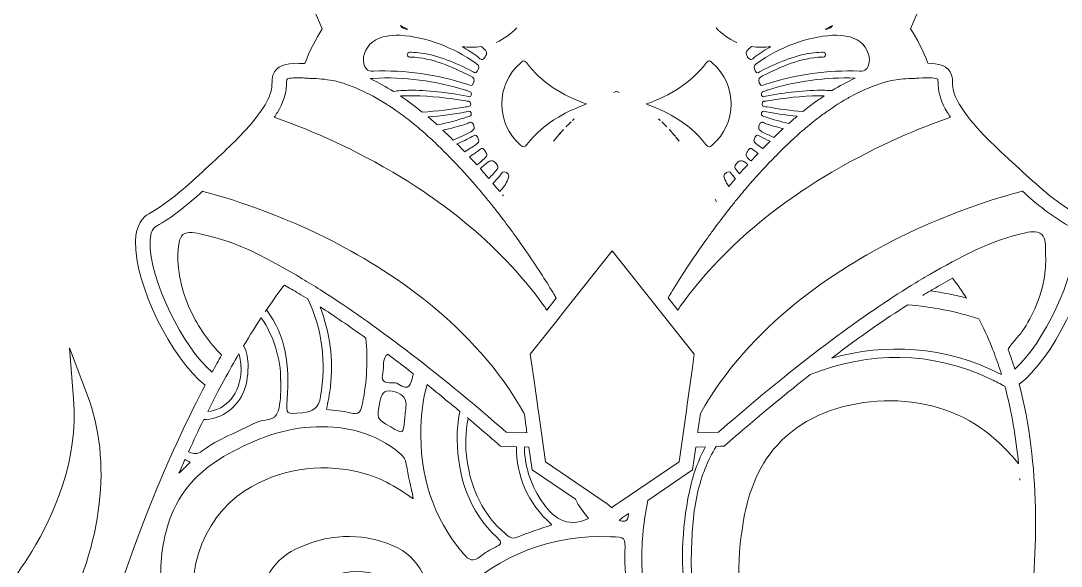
# Model space of a CAD drawing. Extents: x 705 to 8445, y -5934 to -84.
# Drawn here: x 1153 to 1759, y -4876 to -4558 of the extents above; entities that cross this region are included whole.
import ezdxf

# ---------------------------------------------------------------- set-up
doc = ezdxf.new("R2010")
doc.units = 0
doc.header["$MEASUREMENT"] = 0
doc.layers.add('Layer 1', color=7, linetype='Continuous')

# ---------------------------------------------------------------- blocks, each defined once
blk = doc.blocks.new('block 31')
at = {"layer": 'Layer 1', "lineweight": 0}
blk.add_lwpolyline([(1500, -4599.01), (1501.57, -4599.79), (1500, -4599.02), (1498.43, -4599.79), (1500, -4599.01)], dxfattribs=at)
for points, knots in [([(2257.28, -3659.1), (2234.48, -3617.14), (2200.79, -3577.08), (2159.87, -3543.26), (2075.1, -3473.22), (1964.49, -3413.43), (1839.88, -3370.27), (1839.88, -3370.27), (1839.88, -3370.25), (1839.88, -3370.25), (1839.42, -3368.29), (1838.85, -3366.27), (1838.16, -3364.21), (1836.62, -3359.66), (1833.95, -3353.09), (1828.51, -3348.58), (1827.81, -3348), (1827.1, -3347.47), (1826.36, -3347), (1826.36, -3347), (1826.36, -3347), (1826.35, -3347), (1827.88, -3328.1), (1824.28, -3308.74), (1815.57, -3289.33), (1811.12, -3279.39), (1803.75, -3272.44), (1796.61, -3265.72), (1790.88, -3260.31), (1785.45, -3255.19), (1781.81, -3248.82), (1780.72, -3246.92), (1779.8, -3244.87), (1778.82, -3242.69), (1777.56, -3239.87), (1776.25, -3236.96), (1774.48, -3234.13), (1767.43, -3222.87), (1755.91, -3216.8), (1744.63, -3213.55), (1744.63, -3213.55), (1743.26, -3211.5), (1743.26, -3211.5), (1700.83, -3146.97), (1636.69, -3122.16), (1590.35, -3112.73), (1549.47, -3104.39), (1515.61, -3106.15), (1503.73, -3107.19), (1503.69, -3107.13), (1503.65, -3107.09), (1503.63, -3107.06), (1503.63, -3107.06), (1503.45, -3107.21), (1503.45, -3107.21), (1501.87, -3107.36), (1500.7, -3107.48), (1500, -3107.56), (1499.3, -3107.48), (1498.13, -3107.36), (1496.56, -3107.21), (1496.56, -3107.21), (1496.37, -3107.06), (1496.37, -3107.06), (1496.35, -3107.09), (1496.31, -3107.13), (1496.27, -3107.19), (1484.39, -3106.15), (1450.53, -3104.39), (1409.65, -3112.73), (1363.31, -3122.16), (1299.17, -3146.97), (1256.76, -3211.48), (1256.76, -3211.48), (1255.38, -3213.55), (1255.38, -3213.55), (1244.09, -3216.8), (1232.57, -3222.87), (1225.52, -3234.13), (1223.75, -3236.96), (1222.44, -3239.87), (1221.18, -3242.69), (1220.2, -3244.87), (1219.28, -3246.92), (1218.19, -3248.82), (1214.55, -3255.19), (1209.12, -3260.31), (1203.39, -3265.72), (1196.25, -3272.44), (1188.88, -3279.39), (1184.43, -3289.33), (1175.72, -3308.74), (1172.12, -3328.1), (1173.65, -3347), (1173.64, -3347), (1173.64, -3347), (1173.64, -3347), (1172.91, -3347.47), (1172.19, -3347.99), (1171.49, -3348.58), (1166.05, -3353.09), (1163.38, -3359.65), (1161.84, -3364.21), (1161.15, -3366.27), (1160.58, -3368.29), (1160.12, -3370.25), (1160.12, -3370.25), (1160.12, -3370.27), (1160.12, -3370.27), (1035.51, -3413.43), (924.9, -3473.22), (840.13, -3543.26), (799.22, -3577.08), (765.52, -3617.14), (742.72, -3659.1), (716.93, -3706.53), (704.78, -3755.81), (706.61, -3805.55), (708.34, -3852.44), (720.97, -3901.24), (744.18, -3950.56), (776.16, -4018.52), (826.78, -4084.15), (894.59, -4145.62), (939.27, -4186.12), (988.74, -4221.57), (1036.58, -4255.86), (1081.92, -4288.36), (1128.81, -4321.97), (1171.35, -4359.71), (1248.94, -4428.49), (1300.36, -4494.94), (1328.51, -4562.74), (1324.68, -4568.78), (1321.1, -4575.62), (1318.44, -4583.02), (1317.03, -4582.92), (1315.46, -4582.85), (1313.87, -4582.85), (1308, -4582.85), (1301.57, -4583.94), (1299.84, -4589.72), (1299.35, -4591.39), (1299.31, -4592.94), (1299.27, -4594.32), (1299.27, -4594.65), (1299.26, -4594.97), (1299.25, -4595.28), (1299.07, -4598.99), (1297.7, -4602.95), (1295.19, -4607.05), (1294.24, -4608.6), (1293.21, -4610.14), (1292.14, -4611.64), (1291.46, -4612.59), (1290.76, -4613.54), (1290.03, -4614.48), (1282.79, -4623.87), (1273.55, -4632.4), (1264.57, -4640.7), (1264.57, -4640.7), (1260.48, -4644.5), (1260.48, -4644.5), (1250.16, -4654.07), (1239.49, -4663.97), (1227.49, -4670.59), (1224.1, -4672.48), (1219.99, -4676.81), (1219.7, -4686.79), (1218.97, -4711.36), (1240.81, -4755.67), (1260.37, -4770.55), (1241.52, -4806.38), (1219.02, -4857.42), (1199.77, -4924.23), (1174.99, -5010.3), (1160.3, -5105.45), (1156.13, -5207.05), (1152.63, -5292.07), (1156.53, -5381.81), (1167.74, -5475.11), (1163.2, -5478.43), (1158.2, -5481.58), (1152.48, -5484.72), (1126.07, -5499.19), (1097.44, -5504.35), (1071.86, -5499.25), (1037.65, -5492.45), (1010.5, -5472.75), (991.16, -5440.72), (954.52, -5380.07), (953.85, -5285.76), (972.12, -5223.95), (991.72, -5157.67), (1030.95, -5091.38), (1095.59, -5015.32), (1100.04, -5010.08), (1104.54, -5004.87), (1109.05, -4999.66), (1133.44, -4971.39), (1158.65, -4942.17), (1176.47, -4908.58), (1200.61, -4863.05), (1206.18, -4814.98), (1191.73, -4776.7), (1191.73, -4776.7), (1181.23, -4748.9), (1181.23, -4748.9), (1181.23, -4748.9), (1183.66, -4778.52), (1183.66, -4778.52), (1186.59, -4814.26), (1171.98, -4846.76), (1159.22, -4867.74), (1139.1, -4900.81), (1110.97, -4928.95), (1083.75, -4956.17), (1072.54, -4967.4), (1060.93, -4979.02), (1050.06, -4990.8), (985.75, -5060.52), (939.06, -5124.07), (907.3, -5185.11), (864.56, -5267.19), (849.07, -5345.56), (861.27, -5418), (881.01, -5535.4), (980.35, -5627.87), (1070.03, -5667.42), (1102.26, -5681.63), (1132.31, -5688.81), (1157.87, -5688.81), (1176.42, -5688.81), (1192.6, -5685.03), (1205.52, -5677.4), (1205.52, -5677.42), (1205.52, -5677.42), (1205.52, -5677.42), (1212.39, -5699.36), (1220.21, -5719.79), (1228.89, -5738.56), (1249.15, -5782.32), (1274.96, -5818.69), (1305.6, -5846.65), (1339.33, -5877.45), (1383.39, -5900.64), (1436.58, -5915.59), (1478.92, -5927.49), (1526.09, -5933.71), (1573.63, -5933.71), (1577.09, -5933.71), (1580.56, -5933.68), (1584.02, -5933.61), (1715.27, -5931.1), (1847.15, -5876.35), (1945.85, -5783.41), (1983.5, -5747.95), (2012.68, -5707.49), (2030.23, -5666.4), (2050.52, -5618.94), (2055.69, -5571.02), (2045.64, -5523.97), (2025.77, -5431.09), (1963.25, -5354), (1869.6, -5306.89), (1787.63, -5265.67), (1689.88, -5251.14), (1599.49, -5266.42), (1605.66, -5255.1), (1611.89, -5243.86), (1618.09, -5232.7), (1636.91, -5198.83), (1656.35, -5163.79), (1673.14, -5127.91), (1710.23, -5048.64), (1732.26, -4977.48), (1740.49, -4910.34), (1745.6, -4868.73), (1747.15, -4816.91), (1734.72, -4770.08), (1753.98, -4755.61), (1775.54, -4712.46), (1775.54, -4687.69), (1775.54, -4687.28), (1775.54, -4686.88), (1775.53, -4686.48), (1775.23, -4676.52), (1771.13, -4672.21), (1767.74, -4670.33), (1755.74, -4663.73), (1745.07, -4653.85), (1734.75, -4644.31), (1734.75, -4644.31), (1730.65, -4640.52), (1730.65, -4640.52), (1719.35, -4630.12), (1707.67, -4619.36), (1700.02, -4606.97), (1697.52, -4602.89), (1696.16, -4598.95), (1695.98, -4595.25), (1695.96, -4594.94), (1695.95, -4594.61), (1695.95, -4594.29), (1695.92, -4592.92), (1695.87, -4591.37), (1695.38, -4589.7), (1693.66, -4583.98), (1687.32, -4582.87), (1681.49, -4582.85), (1678.84, -4575.53), (1675.29, -4568.75), (1671.49, -4562.74), (1699.63, -4494.94), (1751.06, -4428.49), (1828.65, -4359.71), (1871.19, -4321.97), (1918.08, -4288.36), (1963.42, -4255.86), (2011.26, -4221.57), (2060.73, -4186.12), (2105.41, -4145.62), (2173.22, -4084.15), (2223.84, -4018.52), (2255.82, -3950.56), (2279.03, -3901.24), (2291.66, -3852.45), (2293.39, -3805.55), (2295.22, -3755.81), (2283.07, -3706.53), (2257.28, -3659.1)], [0, 0, 0, 0, 1, 1, 1, 2, 2, 2, 3, 3, 3, 4, 4, 4, 5, 5, 5, 6, 6, 6, 7, 7, 7, 8, 8, 8, 9, 9, 9, 10, 10, 10, 11, 11, 11, 12, 12, 12, 13, 13, 13, 14, 14, 14, 15, 15, 15, 16, 16, 16, 17, 17, 17, 18, 18, 18, 19, 19, 19, 20, 20, 20, 21, 21, 21, 22, 22, 22, 23, 23, 23, 24, 24, 24, 25, 25, 25, 26, 26, 26, 27, 27, 27, 28, 28, 28, 29, 29, 29, 30, 30, 30, 31, 31, 31, 32, 32, 32, 33, 33, 33, 34, 34, 34, 35, 35, 35, 36, 36, 36, 37, 37, 37, 38, 38, 38, 39, 39, 39, 40, 40, 40, 41, 41, 41, 42, 42, 42, 43, 43, 43, 44, 44, 44, 45, 45, 45, 46, 46, 46, 47, 47, 47, 48, 48, 48, 49, 49, 49, 50, 50, 50, 51, 51, 51, 52, 52, 52, 53, 53, 53, 54, 54, 54, 55, 55, 55, 56, 56, 56, 57, 57, 57, 58, 58, 58, 59, 59, 59, 60, 60, 60, 61, 61, 61, 62, 62, 62, 63, 63, 63, 64, 64, 64, 65, 65, 65, 66, 66, 66, 67, 67, 67, 68, 68, 68, 69, 69, 69, 70, 70, 70, 71, 71, 71, 72, 72, 72, 73, 73, 73, 74, 74, 74, 75, 75, 75, 76, 76, 76, 77, 77, 77, 78, 78, 78, 79, 79, 79, 80, 80, 80, 81, 81, 81, 82, 82, 82, 83, 83, 83, 84, 84, 84, 85, 85, 85, 86, 86, 86, 87, 87, 87, 88, 88, 88, 89, 89, 89, 90, 90, 90, 91, 91, 91, 92, 92, 92, 93, 93, 93, 94, 94, 94, 95, 95, 95, 96, 96, 96, 97, 97, 97, 98, 98, 98, 99, 99, 99, 100, 100, 100, 101, 101, 101, 102, 102, 102, 103, 103, 103, 104, 104, 104, 105, 105, 105, 106, 106, 106, 107, 107, 107, 108, 108, 108, 109, 109, 109, 110, 110, 110, 110]), ([(1378.39, -4562.95), (1378.07, -4562.9), (1377.73, -4562.87), (1377.4, -4562.83), (1375.55, -4562.64), (1374.58, -4561.98), (1374.14, -4560.86), (1374.14, -4560.86), (1374.14, -4560.86), (1374.14, -4560.85), (1375.58, -4561.58), (1377, -4562.28), (1378.39, -4562.95)], [0, 0, 0, 0, 1, 1, 1, 2, 2, 2, 3, 3, 3, 4, 4, 4, 4]), ([(1441.94, -4562.2), (1438.48, -4565.77), (1434.57, -4568.69), (1429.93, -4570.67), (1429.92, -4570.67), (1429.89, -4570.66), (1429.88, -4570.66), (1434.54, -4568.68), (1438.46, -4565.75), (1441.94, -4562.2)], [0, 0, 0, 0, 1, 1, 1, 2, 2, 2, 3, 3, 3, 3]), ([(1570.12, -4570.66), (1570.11, -4570.66), (1570.08, -4570.67), (1570.07, -4570.67), (1565.43, -4568.69), (1561.52, -4565.77), (1558.06, -4562.2), (1561.54, -4565.75), (1565.46, -4568.68), (1570.12, -4570.66)], [0, 0, 0, 0, 1, 1, 1, 2, 2, 2, 3, 3, 3, 3]), ([(1625.86, -4560.85), (1625.86, -4560.85), (1625.86, -4560.86), (1625.86, -4560.86), (1625.42, -4561.98), (1624.45, -4562.64), (1622.6, -4562.83), (1622.27, -4562.87), (1621.93, -4562.9), (1621.61, -4562.95), (1623, -4562.28), (1624.42, -4561.58), (1625.86, -4560.85)], [0, 0, 0, 0, 1, 1, 1, 2, 2, 2, 3, 3, 3, 4, 4, 4, 4]), ([(1359.72, -4569.12), (1362.89, -4567.34), (1367.24, -4566.42), (1374.01, -4566.47), (1389.2, -4567.58), (1404.49, -4573.15), (1418.31, -4582.95), (1420.27, -4584.33), (1419.91, -4585.61), (1419.1, -4587.27), (1418.02, -4589.46), (1416.78, -4587.87), (1415.77, -4587.36), (1406.35, -4582.68), (1396.81, -4578.36), (1386.27, -4576.85), (1384.37, -4576.56), (1382.42, -4576.49), (1380.49, -4576.38), (1379.45, -4576.32), (1378.25, -4576.31), (1378.11, -4577.68), (1377.96, -4579.19), (1379.22, -4579.18), (1380.24, -4579.21), (1392.78, -4579.69), (1403.84, -4584.76), (1414.83, -4590.15), (1416.82, -4591.13), (1417.53, -4592.07), (1416.73, -4594.32), (1415.76, -4597.08), (1414.15, -4595.43), (1412.92, -4595.03), (1395.14, -4589.42), (1376.98, -4586.61), (1358.34, -4587.42), (1354.72, -4587.58), (1353.45, -4585.79), (1352.78, -4582.87), (1351.66, -4577.97), (1354.74, -4571.9), (1359.72, -4569.12)], [0, 0, 0, 0, 1, 1, 1, 2, 2, 2, 3, 3, 3, 4, 4, 4, 5, 5, 5, 6, 6, 6, 7, 7, 7, 8, 8, 8, 9, 9, 9, 10, 10, 10, 11, 11, 11, 12, 12, 12, 13, 13, 13, 14, 14, 14, 14]), ([(1587.08, -4595.03), (1585.85, -4595.43), (1584.24, -4597.08), (1583.27, -4594.32), (1582.47, -4592.07), (1583.18, -4591.13), (1585.17, -4590.15), (1596.16, -4584.76), (1607.22, -4579.69), (1619.76, -4579.21), (1620.78, -4579.18), (1622.04, -4579.19), (1621.89, -4577.68), (1621.75, -4576.31), (1620.55, -4576.32), (1619.51, -4576.38), (1617.58, -4576.49), (1615.63, -4576.56), (1613.73, -4576.85), (1603.19, -4578.36), (1593.65, -4582.68), (1584.23, -4587.36), (1583.22, -4587.87), (1581.98, -4589.46), (1580.9, -4587.27), (1580.09, -4585.61), (1579.73, -4584.33), (1581.69, -4582.95), (1595.51, -4573.15), (1610.8, -4567.58), (1625.99, -4566.47), (1632.76, -4566.42), (1637.11, -4567.34), (1640.28, -4569.12), (1645.26, -4571.9), (1648.34, -4577.97), (1647.22, -4582.87), (1646.55, -4585.79), (1645.28, -4587.58), (1641.66, -4587.42), (1623.02, -4586.61), (1604.86, -4589.42), (1587.08, -4595.03)], [0, 0, 0, 0, 1, 1, 1, 2, 2, 2, 3, 3, 3, 4, 4, 4, 5, 5, 5, 6, 6, 6, 7, 7, 7, 8, 8, 8, 9, 9, 9, 10, 10, 10, 11, 11, 11, 12, 12, 12, 13, 13, 13, 14, 14, 14, 14]), ([(1423.12, -4579.65), (1421.36, -4581.98), (1420.33, -4579.8), (1419.3, -4579.04), (1416.3, -4576.9), (1413.24, -4574.94), (1410.09, -4573.19), (1411.91, -4573.38), (1413.68, -4573.48), (1415.4, -4573.48), (1417.41, -4573.48), (1419.35, -4573.33), (1421.23, -4573.07), (1421.82, -4573.56), (1422.39, -4574.03), (1422.96, -4574.55), (1425.13, -4576.48), (1424.5, -4577.82), (1423.12, -4579.65)], [0, 0, 0, 0, 1, 1, 1, 2, 2, 2, 3, 3, 3, 4, 4, 4, 5, 5, 5, 6, 6, 6, 6]), ([(1589.94, -4573.17), (1586.76, -4574.93), (1583.71, -4576.89), (1580.7, -4579.04), (1579.67, -4579.8), (1578.64, -4581.98), (1576.88, -4579.65), (1575.5, -4577.82), (1574.87, -4576.48), (1577.04, -4574.55), (1577.61, -4574.03), (1578.18, -4573.56), (1578.77, -4573.07), (1578.77, -4573.07), (1578.78, -4573.06), (1578.78, -4573.06), (1578.78, -4573.06), (1578.79, -4573.04), (1578.79, -4573.04), (1582.26, -4573.54), (1585.95, -4573.6), (1589.94, -4573.17)], [0, 0, 0, 0, 1, 1, 1, 2, 2, 2, 3, 3, 3, 4, 4, 4, 5, 5, 5, 6, 6, 6, 7, 7, 7, 7]), ([(1444.03, -4582.71), (1445.12, -4581.79), (1445.99, -4580.45), (1447.53, -4582.46), (1456.57, -4594.21), (1468.59, -4601.68), (1482.6, -4606.56), (1476.9, -4608.78), (1471.39, -4611.09), (1466.22, -4614.18), (1459.12, -4618.43), (1452.85, -4623.63), (1447.85, -4630.26), (1446.53, -4632.03), (1445.68, -4631.87), (1444.14, -4630.57), (1429.62, -4618.31), (1429.54, -4595.01), (1444.03, -4582.71)], [0, 0, 0, 0, 1, 1, 1, 2, 2, 2, 3, 3, 3, 4, 4, 4, 5, 5, 5, 6, 6, 6, 6]), ([(1555.86, -4630.57), (1554.32, -4631.87), (1553.47, -4632.03), (1552.15, -4630.26), (1547.15, -4623.63), (1540.88, -4618.43), (1533.78, -4614.18), (1528.61, -4611.09), (1523.1, -4608.78), (1517.4, -4606.56), (1531.41, -4601.68), (1543.43, -4594.21), (1552.47, -4582.46), (1554.01, -4580.45), (1554.88, -4581.79), (1555.97, -4582.71), (1570.46, -4595.01), (1570.38, -4618.31), (1555.86, -4630.57)], [0, 0, 0, 0, 1, 1, 1, 2, 2, 2, 3, 3, 3, 4, 4, 4, 5, 5, 5, 6, 6, 6, 6]), ([(1302.41, -4611.45), (1305.68, -4606.13), (1307.46, -4600.83), (1307.7, -4595.69), (1307.71, -4595.29), (1307.72, -4594.91), (1307.73, -4594.52), (1307.77, -4593.64), (1307.78, -4592.79), (1307.94, -4592.22), (1308.76, -4591.46), (1311.43, -4591.18), (1315.93, -4591.33), (1316.87, -4591.38), (1317.91, -4591.43), (1319.02, -4591.5), (1320.12, -4591.58), (1321.07, -4591.64), (1321.82, -4591.66), (1321.82, -4591.66), (1322.05, -4591.66), (1322.05, -4591.66), (1324.16, -4591.72), (1326.18, -4591.82), (1328.11, -4592.01), (1330.46, -4592.23), (1332.69, -4592.55), (1334.82, -4592.97), (1337.23, -4593.45), (1339.51, -4594.03), (1341.67, -4594.77), (1353.17, -4598.65), (1363.8, -4604.74), (1373.28, -4611.57), (1374.58, -4612.51), (1375.87, -4613.45), (1377.12, -4614.42), (1380.03, -4616.65), (1382.83, -4618.93), (1385.5, -4621.21), (1386.44, -4622.02), (1387.37, -4622.82), (1388.28, -4623.63), (1391.07, -4626.1), (1393.7, -4628.56), (1396.15, -4630.93), (1396.93, -4631.67), (1397.69, -4632.41), (1398.42, -4633.14), (1399.88, -4634.57), (1401.28, -4635.98), (1402.6, -4637.33), (1403.47, -4638.22), (1404.34, -4639.13), (1405.21, -4640.04), (1405.73, -4640.58), (1406.26, -4641.12), (1406.77, -4641.67), (1410.98, -4646.11), (1415.15, -4650.76), (1419.28, -4655.63), (1419.63, -4656.03), (1419.97, -4656.45), (1420.33, -4656.87), (1422.17, -4659.05), (1424.01, -4661.28), (1425.85, -4663.56), (1426.18, -4663.98), (1426.52, -4664.4), (1426.85, -4664.82), (1428.25, -4666.56), (1429.63, -4668.32), (1431.02, -4670.11), (1432.02, -4671.4), (1433.02, -4672.7), (1434.01, -4674.01), (1434.02, -4674.01), (1434.02, -4674.03), (1434.03, -4674.04), (1436.42, -4677.19), (1438.81, -4680.42), (1441.19, -4683.74), (1441.23, -4683.79), (1441.26, -4683.83), (1441.3, -4683.88), (1443.7, -4687.22), (1446.08, -4690.65), (1448.48, -4694.15), (1448.51, -4694.19), (1448.53, -4694.23), (1448.55, -4694.26), (1454.61, -4703.11), (1459.51, -4710.73), (1463.72, -4717.8), (1464.15, -4718.52), (1464.57, -4719.23), (1464.98, -4719.95), (1464.98, -4719.95), (1459.51, -4726.87), (1459.51, -4726.87), (1458.93, -4726.05), (1458.36, -4725.22), (1457.78, -4724.41), (1430.65, -4686.23), (1393.37, -4659.71), (1364.15, -4643.17), (1337.12, -4627.84), (1313.23, -4618.69), (1300.54, -4614.35), (1301.18, -4613.39), (1301.82, -4612.43), (1302.41, -4611.45)], [0, 0, 0, 0, 1, 1, 1, 2, 2, 2, 3, 3, 3, 4, 4, 4, 5, 5, 5, 6, 6, 6, 7, 7, 7, 8, 8, 8, 9, 9, 9, 10, 10, 10, 11, 11, 11, 12, 12, 12, 13, 13, 13, 14, 14, 14, 15, 15, 15, 16, 16, 16, 17, 17, 17, 18, 18, 18, 19, 19, 19, 20, 20, 20, 21, 21, 21, 22, 22, 22, 23, 23, 23, 24, 24, 24, 25, 25, 25, 26, 26, 26, 27, 27, 27, 28, 28, 28, 29, 29, 29, 30, 30, 30, 31, 31, 31, 32, 32, 32, 33, 33, 33, 34, 34, 34, 35, 35, 35, 36, 36, 36, 37, 37, 37, 37]), ([(1356.53, -4591.73), (1357.03, -4591.69), (1357.52, -4591.66), (1358.02, -4591.63), (1376.42, -4590.61), (1394.41, -4592.97), (1411.99, -4598.46), (1412.53, -4598.62), (1413.06, -4598.83), (1413.58, -4599.05), (1414.63, -4599.48), (1415.9, -4599.78), (1415.39, -4601.39), (1414.87, -4602.99), (1413.69, -4602.11), (1412.82, -4601.95), (1401.46, -4599.95), (1390.07, -4598.41), (1378.51, -4598.6), (1375.7, -4598.65), (1372.9, -4598.79), (1370.16, -4599.27), (1370.14, -4599.27), (1370.13, -4599.27), (1370.12, -4599.28), (1365.78, -4596.54), (1361.22, -4593.99), (1356.48, -4591.73), (1356.48, -4591.73), (1356.53, -4591.73), (1356.53, -4591.73)], [0, 0, 0, 0, 1, 1, 1, 2, 2, 2, 3, 3, 3, 4, 4, 4, 5, 5, 5, 6, 6, 6, 7, 7, 7, 8, 8, 8, 9, 9, 9, 10, 10, 10, 10]), ([(1671.79, -4591.68), (1672.25, -4591.66), (1672.7, -4591.64), (1673.17, -4591.63), (1673.17, -4591.63), (1673.4, -4591.63), (1673.4, -4591.63), (1674.16, -4591.62), (1675.11, -4591.56), (1676.2, -4591.48), (1679.56, -4591.26), (1682.18, -4591.21), (1684.07, -4591.36), (1685.74, -4591.49), (1686.81, -4591.76), (1687.29, -4592.18), (1687.45, -4592.77), (1687.46, -4593.6), (1687.48, -4594.48), (1687.49, -4594.88), (1687.51, -4595.26), (1687.52, -4595.64), (1687.76, -4600.77), (1689.53, -4606.06), (1692.8, -4611.35), (1693.42, -4612.36), (1694.07, -4613.35), (1694.74, -4614.34), (1694.72, -4614.34), (1694.7, -4614.34), (1694.69, -4614.35), (1681.99, -4618.69), (1658.11, -4627.84), (1631.07, -4643.17), (1601.85, -4659.71), (1564.58, -4686.23), (1537.45, -4724.41), (1536.87, -4725.22), (1536.29, -4726.05), (1535.72, -4726.87), (1535.72, -4726.87), (1530.1, -4719.77), (1530.1, -4719.77), (1532.36, -4715.9), (1534.81, -4711.9), (1537.55, -4707.64), (1540.28, -4703.38), (1543.29, -4698.84), (1546.65, -4693.93), (1546.67, -4693.89), (1546.7, -4693.86), (1546.72, -4693.82), (1549.12, -4690.32), (1551.52, -4686.91), (1553.9, -4683.58), (1554.6, -4682.62), (1555.29, -4681.66), (1555.98, -4680.72), (1558.44, -4677.37), (1560.88, -4674.11), (1563.34, -4670.94), (1563.34, -4670.94), (1563.35, -4670.92), (1563.35, -4670.92), (1564.33, -4669.67), (1565.3, -4668.42), (1566.28, -4667.19), (1567.62, -4665.47), (1568.98, -4663.79), (1570.33, -4662.12), (1570.5, -4661.93), (1570.65, -4661.73), (1570.82, -4661.54), (1573.16, -4658.67), (1575.51, -4655.88), (1577.86, -4653.16), (1582.73, -4647.54), (1587.64, -4642.22), (1592.62, -4637.16), (1592.69, -4637.09), (1592.76, -4637.01), (1592.85, -4636.93), (1597.03, -4632.67), (1601.91, -4627.91), (1607.39, -4623.11), (1607.96, -4622.59), (1608.57, -4622.08), (1609.17, -4621.57), (1611.97, -4619.16), (1614.92, -4616.75), (1618.01, -4614.38), (1618.95, -4613.67), (1619.91, -4612.98), (1620.86, -4612.27), (1625.21, -4609.1), (1629.81, -4606.06), (1634.64, -4603.31), (1635.17, -4603.01), (1635.7, -4602.73), (1636.23, -4602.44), (1641.74, -4599.41), (1647.53, -4596.76), (1653.55, -4594.73), (1654.34, -4594.46), (1655.16, -4594.23), (1655.97, -4594.01), (1656.37, -4593.9), (1656.75, -4593.78), (1657.14, -4593.67), (1658.2, -4593.41), (1659.29, -4593.16), (1660.4, -4592.94), (1663.91, -4592.24), (1667.68, -4591.83), (1671.79, -4591.68)], [0, 0, 0, 0, 1, 1, 1, 2, 2, 2, 3, 3, 3, 4, 4, 4, 5, 5, 5, 6, 6, 6, 7, 7, 7, 8, 8, 8, 9, 9, 9, 10, 10, 10, 11, 11, 11, 12, 12, 12, 13, 13, 13, 14, 14, 14, 15, 15, 15, 16, 16, 16, 17, 17, 17, 18, 18, 18, 19, 19, 19, 20, 20, 20, 21, 21, 21, 22, 22, 22, 23, 23, 23, 24, 24, 24, 25, 25, 25, 26, 26, 26, 27, 27, 27, 28, 28, 28, 29, 29, 29, 30, 30, 30, 31, 31, 31, 32, 32, 32, 33, 33, 33, 34, 34, 34, 35, 35, 35, 36, 36, 36, 37, 37, 37, 38, 38, 38, 38]), ([(1587.18, -4601.95), (1586.31, -4602.11), (1585.13, -4602.99), (1584.61, -4601.39), (1584.1, -4599.78), (1585.37, -4599.48), (1586.42, -4599.05), (1586.94, -4598.83), (1587.47, -4598.62), (1588.01, -4598.46), (1604.67, -4593.25), (1621.71, -4590.86), (1639.1, -4591.5), (1639.1, -4591.5), (1639.15, -4591.5), (1639.15, -4591.5), (1634.52, -4593.68), (1630.06, -4596.13), (1625.79, -4598.78), (1625.79, -4598.78), (1625.75, -4598.78), (1625.75, -4598.78), (1624.33, -4598.67), (1622.91, -4598.62), (1621.49, -4598.6), (1609.93, -4598.41), (1598.54, -4599.95), (1587.18, -4601.95)], [0, 0, 0, 0, 1, 1, 1, 2, 2, 2, 3, 3, 3, 4, 4, 4, 5, 5, 5, 6, 6, 6, 7, 7, 7, 8, 8, 8, 9, 9, 9, 9]), ([(1374.11, -4601.84), (1376.67, -4601.81), (1379.25, -4601.84), (1381.81, -4601.84), (1391.97, -4601.88), (1402.04, -4603.03), (1412.02, -4604.82), (1413.15, -4605.02), (1415.17, -4604.55), (1415.12, -4606.64), (1415.08, -4608.45), (1413.27, -4608.07), (1412.19, -4608.26), (1403.77, -4609.73), (1395.33, -4610.88), (1386.82, -4611.31), (1386.82, -4611.31), (1386.81, -4611.31), (1386.81, -4611.31), (1382.81, -4608.06), (1378.57, -4604.86), (1374.08, -4601.84), (1374.08, -4601.84), (1374.09, -4601.84), (1374.11, -4601.84)], [0, 0, 0, 0, 1, 1, 1, 2, 2, 2, 3, 3, 3, 4, 4, 4, 5, 5, 5, 6, 6, 6, 7, 7, 7, 8, 8, 8, 8]), ([(1587.81, -4608.26), (1586.73, -4608.07), (1584.92, -4608.45), (1584.88, -4606.64), (1584.83, -4604.55), (1586.85, -4605.02), (1587.98, -4604.82), (1597.96, -4603.03), (1608.03, -4601.88), (1618.19, -4601.84), (1619.13, -4601.84), (1620.08, -4601.84), (1621.03, -4601.83), (1621.03, -4601.83), (1621.07, -4601.83), (1621.07, -4601.83), (1616.7, -4604.77), (1612.56, -4607.87), (1608.65, -4611.02), (1608.64, -4611.02), (1608.64, -4611.02), (1608.64, -4611.02), (1601.68, -4610.46), (1594.73, -4609.47), (1587.81, -4608.26)], [0, 0, 0, 0, 1, 1, 1, 2, 2, 2, 3, 3, 3, 4, 4, 4, 5, 5, 5, 6, 6, 6, 7, 7, 7, 8, 8, 8, 8]), ([(1412.5, -4611.23), (1413.45, -4611.07), (1414.81, -4609.99), (1415.37, -4611.77), (1415.93, -4613.62), (1414.32, -4613.82), (1413.21, -4614.17), (1407.37, -4616.05), (1401.5, -4617.62), (1395.58, -4618.82), (1393.85, -4617.26), (1392.07, -4615.71), (1390.21, -4614.12), (1397.98, -4613.54), (1405.26, -4612.52), (1412.5, -4611.23)], [0, 0, 0, 0, 1, 1, 1, 2, 2, 2, 3, 3, 3, 4, 4, 4, 5, 5, 5, 5]), ([(1586.79, -4614.17), (1585.68, -4613.82), (1584.07, -4613.62), (1584.63, -4611.77), (1585.19, -4609.99), (1586.55, -4611.07), (1587.5, -4611.23), (1593.35, -4612.27), (1599.22, -4613.14), (1605.35, -4613.73), (1603.67, -4615.16), (1602.06, -4616.56), (1600.47, -4617.96), (1600.47, -4617.96), (1600.46, -4617.96), (1600.46, -4617.96), (1595.88, -4616.9), (1591.32, -4615.64), (1586.79, -4614.17)], [0, 0, 0, 0, 1, 1, 1, 2, 2, 2, 3, 3, 3, 4, 4, 4, 5, 5, 5, 6, 6, 6, 6]), ([(1412.7, -4618.17), (1413.91, -4617.8), (1415.48, -4615.99), (1416.64, -4618.56), (1417.77, -4621.1), (1416.61, -4622.08), (1414.44, -4623.15), (1411.28, -4624.73), (1408.1, -4626.24), (1404.88, -4627.63), (1404.88, -4627.63), (1404.88, -4627.63), (1404.86, -4627.63), (1402.98, -4625.77), (1401, -4623.85), (1398.9, -4621.86), (1403.53, -4620.83), (1408.13, -4619.59), (1412.7, -4618.17)], [0, 0, 0, 0, 1, 1, 1, 2, 2, 2, 3, 3, 3, 4, 4, 4, 5, 5, 5, 6, 6, 6, 6]), ([(1470.65, -4619.9), (1471, -4619.53), (1471.35, -4619.16), (1471.71, -4618.8), (1471.82, -4618.7), (1471.91, -4618.61), (1472.01, -4618.51), (1472.02, -4618.49), (1472.03, -4618.48), (1472.05, -4618.46), (1472.4, -4618.11), (1472.76, -4617.75), (1473.13, -4617.39), (1473.29, -4617.25), (1473.44, -4617.09), (1473.6, -4616.95), (1473.06, -4617.47), (1472.54, -4617.99), (1472.01, -4618.51), (1471.56, -4618.97), (1471.1, -4619.43), (1470.65, -4619.9)], [0, 0, 0, 0, 1, 1, 1, 2, 2, 2, 3, 3, 3, 4, 4, 4, 5, 5, 5, 6, 6, 6, 7, 7, 7, 7]), ([(1474.42, -4616.16), (1474.48, -4616.1), (1474.54, -4616.04), (1474.6, -4615.98), (1474.86, -4615.74), (1475.12, -4615.51), (1475.4, -4615.26), (1475.06, -4615.57), (1474.74, -4615.86), (1474.42, -4616.16)], [0, 0, 0, 0, 1, 1, 1, 2, 2, 2, 3, 3, 3, 3]), ([(1524.6, -4615.26), (1524.88, -4615.51), (1525.14, -4615.74), (1525.4, -4615.98), (1525.46, -4616.04), (1525.52, -4616.1), (1525.58, -4616.16), (1525.26, -4615.86), (1524.94, -4615.57), (1524.6, -4615.26)], [0, 0, 0, 0, 1, 1, 1, 2, 2, 2, 3, 3, 3, 3]), ([(1526.4, -4616.95), (1526.56, -4617.09), (1526.71, -4617.25), (1526.87, -4617.39), (1527.24, -4617.75), (1527.6, -4618.11), (1527.95, -4618.46), (1527.97, -4618.48), (1527.98, -4618.49), (1527.99, -4618.51), (1528.09, -4618.61), (1528.18, -4618.7), (1528.29, -4618.8), (1528.65, -4619.16), (1529, -4619.53), (1529.35, -4619.9), (1528.9, -4619.43), (1528.44, -4618.97), (1527.99, -4618.51), (1527.46, -4617.99), (1526.94, -4617.47), (1526.4, -4616.95)], [0, 0, 0, 0, 1, 1, 1, 2, 2, 2, 3, 3, 3, 4, 4, 4, 5, 5, 5, 6, 6, 6, 7, 7, 7, 7]), ([(1585.56, -4623.15), (1583.39, -4622.08), (1582.23, -4621.1), (1583.36, -4618.56), (1584.52, -4615.99), (1586.09, -4617.8), (1587.3, -4618.17), (1590.58, -4619.19), (1593.87, -4620.12), (1597.19, -4620.95), (1595.29, -4622.7), (1593.47, -4624.43), (1591.75, -4626.12), (1589.67, -4625.17), (1587.62, -4624.18), (1585.56, -4623.15)], [0, 0, 0, 0, 1, 1, 1, 2, 2, 2, 3, 3, 3, 4, 4, 4, 5, 5, 5, 5]), ([(1416.02, -4625.64), (1417.01, -4625.15), (1418.18, -4623.82), (1419.05, -4625.81), (1419.68, -4627.23), (1420.59, -4628.55), (1418.62, -4629.91), (1416.29, -4631.52), (1413.95, -4633.03), (1411.57, -4634.45), (1410.6, -4633.44), (1409.62, -4632.42), (1408.66, -4631.43), (1408.16, -4630.92), (1407.61, -4630.37), (1407.08, -4629.85), (1410.1, -4628.53), (1413.06, -4627.09), (1416.02, -4625.64)], [0, 0, 0, 0, 1, 1, 1, 2, 2, 2, 3, 3, 3, 4, 4, 4, 5, 5, 5, 6, 6, 6, 6]), ([(1463.43, -4628.32), (1463.73, -4627.93), (1464.02, -4627.54), (1464.33, -4627.16), (1464.76, -4626.63), (1465.19, -4626.09), (1465.65, -4625.54), (1464.89, -4626.47), (1464.16, -4627.39), (1463.43, -4628.32)], [0, 0, 0, 0, 1, 1, 1, 2, 2, 2, 3, 3, 3, 3]), ([(1465.78, -4625.37), (1466.26, -4624.79), (1466.75, -4624.22), (1467.26, -4623.63), (1467.37, -4623.51), (1467.48, -4623.39), (1467.6, -4623.26), (1467.98, -4622.81), (1468.38, -4622.35), (1468.8, -4621.89), (1468.91, -4621.77), (1469.03, -4621.65), (1469.13, -4621.53), (1468.61, -4622.1), (1468.1, -4622.69), (1467.6, -4623.26), (1466.98, -4623.96), (1466.38, -4624.67), (1465.78, -4625.37)], [0, 0, 0, 0, 1, 1, 1, 2, 2, 2, 3, 3, 3, 4, 4, 4, 5, 5, 5, 6, 6, 6, 6]), ([(1530.87, -4621.53), (1530.97, -4621.65), (1531.09, -4621.77), (1531.2, -4621.89), (1531.62, -4622.35), (1532.02, -4622.81), (1532.4, -4623.26), (1532.52, -4623.39), (1532.63, -4623.51), (1532.74, -4623.63), (1533.25, -4624.22), (1533.74, -4624.79), (1534.22, -4625.37), (1533.62, -4624.67), (1533.02, -4623.96), (1532.4, -4623.26), (1531.9, -4622.69), (1531.39, -4622.1), (1530.87, -4621.53)], [0, 0, 0, 0, 1, 1, 1, 2, 2, 2, 3, 3, 3, 4, 4, 4, 5, 5, 5, 6, 6, 6, 6]), ([(1534.35, -4625.54), (1534.81, -4626.09), (1535.24, -4626.61), (1535.67, -4627.16), (1535.98, -4627.54), (1536.27, -4627.93), (1536.57, -4628.32), (1535.84, -4627.39), (1535.11, -4626.46), (1534.35, -4625.54)], [0, 0, 0, 0, 1, 1, 1, 2, 2, 2, 3, 3, 3, 3]), ([(1581.38, -4629.91), (1579.41, -4628.55), (1580.32, -4627.23), (1580.95, -4625.81), (1581.82, -4623.82), (1582.99, -4625.15), (1583.98, -4625.64), (1585.83, -4626.54), (1587.68, -4627.45), (1589.53, -4628.31), (1588.5, -4629.32), (1587.51, -4630.32), (1586.56, -4631.29), (1586.15, -4631.71), (1585.75, -4632.13), (1585.34, -4632.54), (1584.01, -4631.7), (1582.69, -4630.81), (1581.38, -4629.91)], [0, 0, 0, 0, 1, 1, 1, 2, 2, 2, 3, 3, 3, 4, 4, 4, 5, 5, 5, 6, 6, 6, 6]), ([(1414.35, -4637.39), (1416.15, -4636.25), (1417.92, -4635.06), (1419.66, -4633.78), (1420.74, -4632.98), (1421.77, -4631.43), (1423.21, -4633.58), (1424.38, -4635.32), (1425.23, -4636.53), (1423.13, -4638.4), (1421.69, -4639.7), (1420.19, -4640.94), (1418.67, -4642.1), (1417.22, -4640.51), (1415.78, -4638.94), (1414.34, -4637.39), (1414.34, -4637.39), (1414.35, -4637.39), (1414.35, -4637.39)], [0, 0, 0, 0, 1, 1, 1, 2, 2, 2, 3, 3, 3, 4, 4, 4, 5, 5, 5, 6, 6, 6, 6]), ([(1576.79, -4633.58), (1578.23, -4631.43), (1579.26, -4632.98), (1580.34, -4633.78), (1581.09, -4634.33), (1581.85, -4634.86), (1582.6, -4635.38), (1581.23, -4636.84), (1579.84, -4638.32), (1578.47, -4639.81), (1577.93, -4639.34), (1577.4, -4638.88), (1576.87, -4638.4), (1574.77, -4636.53), (1575.62, -4635.32), (1576.79, -4633.58)], [0, 0, 0, 0, 1, 1, 1, 2, 2, 2, 3, 3, 3, 4, 4, 4, 5, 5, 5, 5]), ([(1422.26, -4642.92), (1422.87, -4642.41), (1423.46, -4641.88), (1424.07, -4641.36), (1426.97, -4638.79), (1428.62, -4639.1), (1430.71, -4642.48), (1431.25, -4643.36), (1430.99, -4643.93), (1430.45, -4644.61), (1428.93, -4646.56), (1427.33, -4648.39), (1425.66, -4650.08), (1425.66, -4650.08), (1425.66, -4650.08), (1425.65, -4650.09), (1425.16, -4649.51), (1424.66, -4648.91), (1424.16, -4648.33), (1422.97, -4646.96), (1421.78, -4645.6), (1420.6, -4644.26), (1421.15, -4643.83), (1421.71, -4643.38), (1422.26, -4642.92)], [0, 0, 0, 0, 1, 1, 1, 2, 2, 2, 3, 3, 3, 4, 4, 4, 5, 5, 5, 6, 6, 6, 7, 7, 7, 8, 8, 8, 8]), ([(1569.29, -4642.48), (1571.38, -4639.1), (1573.03, -4638.79), (1575.93, -4641.36), (1576.14, -4641.54), (1576.35, -4641.73), (1576.56, -4641.91), (1574.96, -4643.67), (1573.36, -4645.48), (1571.76, -4647.3), (1571.01, -4646.43), (1570.27, -4645.54), (1569.55, -4644.61), (1569.01, -4643.93), (1568.75, -4643.36), (1569.29, -4642.48)], [0, 0, 0, 0, 1, 1, 1, 2, 2, 2, 3, 3, 3, 4, 4, 4, 5, 5, 5, 5]), ([(1431.98, -4657.71), (1430.67, -4656.07), (1429.35, -4654.47), (1428.02, -4652.89), (1429.57, -4651.33), (1431.05, -4649.71), (1432.48, -4648.01), (1433.29, -4647.05), (1433.77, -4645.24), (1435.91, -4646.55), (1437.88, -4647.74), (1437.42, -4649.01), (1436.79, -4650.55), (1435.63, -4653.33), (1433.97, -4655.66), (1431.98, -4657.71)], [0, 0, 0, 0, 1, 1, 1, 2, 2, 2, 3, 3, 3, 4, 4, 4, 5, 5, 5, 5]), ([(1564.09, -4646.55), (1566.23, -4645.24), (1566.71, -4647.05), (1567.52, -4648.01), (1568.11, -4648.72), (1568.72, -4649.43), (1569.35, -4650.12), (1568.07, -4651.62), (1566.79, -4653.15), (1565.51, -4654.69), (1564.62, -4653.42), (1563.84, -4652.05), (1563.21, -4650.55), (1562.58, -4649.01), (1562.12, -4647.74), (1564.09, -4646.55)], [0, 0, 0, 0, 1, 1, 1, 2, 2, 2, 3, 3, 3, 4, 4, 4, 5, 5, 5, 5]), ([(1228.17, -4687.03), (1228.26, -4683.71), (1228.94, -4679.46), (1231.6, -4677.98), (1241.53, -4672.48), (1250.37, -4665.13), (1258.79, -4657.5), (1267.14, -4659.63), (1296.79, -4667.77), (1331.17, -4684.93), (1367.87, -4703.26), (1417.4, -4735.78), (1446.29, -4787.17), (1446.94, -4791.93), (1447.65, -4796.89), (1447.65, -4796.9), (1447.65, -4796.9), (1447.85, -4798.38), (1447.85, -4798.38), (1447.85, -4798.38), (1446.57, -4798.33), (1446.57, -4798.33), (1446.57, -4798.33), (1435.72, -4797.98), (1435.72, -4797.98), (1434.86, -4797.23), (1434, -4796.47), (1433.14, -4795.73), (1388.96, -4757.46), (1354.26, -4732), (1327.5, -4715.08), (1323.82, -4712.74), (1320.27, -4710.57), (1316.88, -4708.55), (1298.85, -4697.82), (1279.05, -4686.69), (1258.2, -4682.56), (1254.98, -4681.92), (1250.26, -4680.51), (1247.38, -4682.82), (1246.03, -4683.89), (1245.47, -4685.67), (1245.14, -4687.37), (1243.02, -4698.41), (1245.61, -4711.45), (1249.58, -4721.81), (1253.32, -4731.56), (1258.96, -4740.59), (1265.71, -4748.54), (1266.04, -4748.92), (1269.98, -4752.97), (1269.89, -4753.14), (1268.11, -4756.27), (1266.29, -4759.56), (1264.4, -4763.01), (1247.42, -4749.1), (1227.53, -4708.26), (1228.17, -4687.03)], [0, 0, 0, 0, 1, 1, 1, 2, 2, 2, 3, 3, 3, 4, 4, 4, 5, 5, 5, 6, 6, 6, 7, 7, 7, 8, 8, 8, 9, 9, 9, 10, 10, 10, 11, 11, 11, 12, 12, 12, 13, 13, 13, 14, 14, 14, 15, 15, 15, 16, 16, 16, 17, 17, 17, 18, 18, 18, 19, 19, 19, 19]), ([(1434.01, -4659.64), (1433.99, -4659.8), (1433.96, -4659.96), (1433.94, -4660.13), (1433.94, -4660.14), (1433.94, -4660.14), (1433.94, -4660.15), (1433.86, -4660.06), (1433.78, -4659.96), (1433.71, -4659.86), (1433.71, -4659.86), (1433.72, -4659.85), (1433.72, -4659.85), (1433.82, -4659.78), (1433.91, -4659.71), (1434.01, -4659.64)], [0, 0, 0, 0, 1, 1, 1, 2, 2, 2, 3, 3, 3, 4, 4, 4, 5, 5, 5, 5]), ([(1736.43, -4657.5), (1736.49, -4657.49), (1736.55, -4657.47), (1736.61, -4657.45), (1744.99, -4665), (1753.76, -4672.25), (1763.62, -4677.69), (1766.29, -4679.17), (1766.97, -4683.42), (1767.06, -4686.72), (1767.67, -4707.3), (1748.87, -4746.42), (1732.2, -4761.29), (1731.02, -4757.45), (1729.73, -4753.64), (1728.33, -4749.9), (1728.05, -4749.13), (1735.64, -4740.58), (1736.39, -4739.46), (1739.62, -4734.62), (1742.45, -4729.52), (1744.7, -4724.16), (1747.49, -4717.51), (1749.32, -4710.45), (1749.95, -4703.26), (1750.21, -4700.22), (1750.3, -4697.15), (1750.12, -4694.11), (1749.94, -4690.86), (1750.67, -4686.61), (1748.81, -4683.74), (1746.66, -4680.43), (1741.9, -4680.96), (1738.59, -4681.66), (1718.74, -4685.85), (1699.81, -4696.12), (1682.38, -4706.19), (1679.01, -4708.14), (1675.49, -4710.25), (1671.82, -4712.52), (1645.06, -4729.08), (1609.93, -4754.48), (1564.75, -4793.44), (1563.02, -4794.93), (1561.28, -4796.45), (1559.51, -4797.98), (1559.51, -4797.98), (1553.31, -4798.18), (1553.31, -4798.18), (1553.31, -4798.18), (1547.38, -4798.38), (1547.38, -4798.38), (1547.38, -4798.38), (1548.42, -4790.99), (1548.42, -4790.97), (1548.42, -4790.97), (1548.95, -4787.14), (1548.95, -4787.14), (1577.85, -4735.77), (1627.37, -4703.26), (1664.06, -4684.93), (1698.43, -4667.77), (1728.08, -4659.63), (1736.43, -4657.5)], [0, 0, 0, 0, 1, 1, 1, 2, 2, 2, 3, 3, 3, 4, 4, 4, 5, 5, 5, 6, 6, 6, 7, 7, 7, 8, 8, 8, 9, 9, 9, 10, 10, 10, 11, 11, 11, 12, 12, 12, 13, 13, 13, 14, 14, 14, 15, 15, 15, 16, 16, 16, 17, 17, 17, 18, 18, 18, 19, 19, 19, 20, 20, 20, 21, 21, 21, 21]), ([(1558.37, -4663.59), (1558.37, -4663.59), (1558.35, -4663.6), (1558.35, -4663.6), (1558.08, -4663.15), (1557.81, -4662.68), (1557.53, -4662.23), (1557.81, -4662.68), (1558.08, -4663.13), (1558.37, -4663.59)], [0, 0, 0, 0, 1, 1, 1, 2, 2, 2, 3, 3, 3, 3]), ([(1545.41, -4752.54), (1545.41, -4752.54), (1544.32, -4760.26), (1544.32, -4760.26), (1544.32, -4760.26), (1541.64, -4779.27), (1541.64, -4779.27), (1541.64, -4779.27), (1541.29, -4781.73), (1541.29, -4781.73), (1541.29, -4781.73), (1540.77, -4785.38), (1540.77, -4785.38), (1540.77, -4785.38), (1540.78, -4785.38), (1540.78, -4785.38), (1540.78, -4785.38), (1536.56, -4815.28), (1536.56, -4815.28), (1536.56, -4815.28), (1501.69, -4839.02), (1501.69, -4839.02), (1501.69, -4839.02), (1500.39, -4839.9), (1500.39, -4839.9), (1500.39, -4839.9), (1498.34, -4841.3), (1498.34, -4841.3), (1498.34, -4841.3), (1498.11, -4841.45), (1498.11, -4841.45), (1498.11, -4841.45), (1498.14, -4841.48), (1498.14, -4841.48), (1498.14, -4841.48), (1497.29, -4842.22), (1497.29, -4842.22), (1497.29, -4842.22), (1496.85, -4841.83), (1496.85, -4841.83), (1496.85, -4841.83), (1496.44, -4841.49), (1496.44, -4841.49), (1496.44, -4841.49), (1496.43, -4841.49), (1496.43, -4841.49), (1495.72, -4840.83), (1494.99, -4840.16), (1494.27, -4839.52), (1494.27, -4839.52), (1494.12, -4839.41), (1494.12, -4839.41), (1494.12, -4839.41), (1458.67, -4815.28), (1458.67, -4815.28), (1458.67, -4815.28), (1454.54, -4786.01), (1454.54, -4786.01), (1454.54, -4786.01), (1454.46, -4785.38), (1454.46, -4785.38), (1454.46, -4785.38), (1453.76, -4780.47), (1453.76, -4780.47), (1453.76, -4780.47), (1451.81, -4766.66), (1451.81, -4766.66), (1451.81, -4766.66), (1449.82, -4752.54), (1449.82, -4752.54), (1449.82, -4752.54), (1464.41, -4734.12), (1464.41, -4734.12), (1464.41, -4734.12), (1470.54, -4726.38), (1470.54, -4726.38), (1470.54, -4726.38), (1497.61, -4692.2), (1497.61, -4692.2), (1497.61, -4692.2), (1545.41, -4752.54), (1545.41, -4752.54)], [0, 0, 0, 0, 1, 1, 1, 2, 2, 2, 3, 3, 3, 4, 4, 4, 5, 5, 5, 6, 6, 6, 7, 7, 7, 8, 8, 8, 9, 9, 9, 10, 10, 10, 11, 11, 11, 12, 12, 12, 13, 13, 13, 14, 14, 14, 15, 15, 15, 16, 16, 16, 17, 17, 17, 18, 18, 18, 19, 19, 19, 20, 20, 20, 21, 21, 21, 22, 22, 22, 23, 23, 23, 24, 24, 24, 25, 25, 25, 26, 26, 26, 27, 27, 27, 27]), ([(1704.13, -4719.83), (1697.15, -4718.03), (1690.13, -4716.6), (1683.07, -4715.55), (1683.58, -4715.25), (1684.12, -4714.91), (1684.63, -4714.62), (1688.59, -4712.29), (1692.34, -4710.19), (1695.87, -4708.28), (1698.83, -4711.99), (1701.57, -4715.86), (1704.13, -4719.83)], [0, 0, 0, 0, 1, 1, 1, 2, 2, 2, 3, 3, 3, 4, 4, 4, 4]), ([(1296.01, -4726.73), (1295.77, -4727.06), (1295.54, -4727.41), (1295.3, -4727.75), (1295.53, -4727.41), (1295.77, -4727.05), (1295.99, -4726.71), (1295.99, -4726.71), (1296.01, -4726.73), (1296.01, -4726.73), (1301.36, -4718.77), (1305.1, -4713.95), (1306.46, -4712.22), (1309.15, -4713.76), (1311.96, -4715.4), (1314.88, -4717.17), (1316.57, -4718.18), (1318.3, -4719.24), (1320.07, -4720.34), (1320.07, -4720.34), (1320.07, -4720.35), (1320.07, -4720.35), (1320.07, -4720.35), (1320.08, -4720.35), (1320.08, -4720.35), (1328.68, -4738.23), (1330.88, -4757.26), (1327.62, -4777.29), (1326.54, -4783.96), (1323.15, -4786.14), (1316.97, -4786.74), (1307.46, -4787.66), (1307.35, -4787.93), (1308.12, -4778.71), (1309.68, -4759.75), (1307.52, -4741.69), (1296.01, -4726.73)], [0, 0, 0, 0, 1, 1, 1, 2, 2, 2, 3, 3, 3, 4, 4, 4, 5, 5, 5, 6, 6, 6, 7, 7, 7, 8, 8, 8, 9, 9, 9, 10, 10, 10, 11, 11, 11, 12, 12, 12, 12]), ([(1678.51, -4718.28), (1680.06, -4717.34), (1681.56, -4716.44), (1683.06, -4715.56), (1681.56, -4716.44), (1680.05, -4717.35), (1678.51, -4718.28)], [0, 0, 0, 0, 1, 1, 1, 2, 2, 2, 2]), ([(1327.26, -4724.91), (1335.4, -4730.15), (1344.3, -4736.2), (1353.97, -4743.17), (1355.15, -4755.63), (1354.62, -4768.36), (1352.03, -4781.42), (1351.17, -4785.74), (1350.08, -4788.38), (1344.7, -4786.81), (1340.34, -4785.54), (1335.65, -4785.38), (1331.12, -4784.72), (1331.87, -4780.37), (1332.8, -4776.02), (1333.34, -4771.65), (1335.2, -4756.08), (1332.92, -4739.79), (1327.26, -4724.91)], [0, 0, 0, 0, 1, 1, 1, 2, 2, 2, 3, 3, 3, 4, 4, 4, 5, 5, 5, 6, 6, 6, 6]), ([(1711.19, -4731.86), (1713.94, -4737.09), (1716.43, -4742.47), (1718.66, -4748), (1719.22, -4749.37), (1719.76, -4750.75), (1720.28, -4752.15), (1721.81, -4756.21), (1723.18, -4760.32), (1724.46, -4764.49), (1691.51, -4747.35), (1656.4, -4746.22), (1625.49, -4754.82), (1642.25, -4742.13), (1656.96, -4731.93), (1669.81, -4723.72), (1669.81, -4723.72), (1669.82, -4723.72), (1669.82, -4723.72), (1683.87, -4724.9), (1697.65, -4727.61), (1711.19, -4731.86)], [0, 0, 0, 0, 1, 1, 1, 2, 2, 2, 3, 3, 3, 4, 4, 4, 5, 5, 5, 6, 6, 6, 7, 7, 7, 7]), ([(1259.48, -4790.69), (1263.99, -4790.66), (1268.5, -4789.42), (1272.39, -4786.85), (1281.58, -4780.75), (1285.23, -4771.75), (1285.29, -4759.85), (1285.51, -4755.42), (1284.53, -4751.32), (1282.74, -4747.64), (1286.48, -4741.36), (1289.93, -4735.91), (1292.96, -4731.28), (1300.4, -4742.22), (1304.44, -4755.42), (1304.3, -4767.7), (1304.3, -4767.78), (1304.51, -4768.97), (1304.49, -4770.18), (1304.38, -4775.42), (1304.31, -4780.7), (1302.87, -4785.75), (1301, -4792.25), (1294.26, -4790.17), (1289.96, -4792.43), (1279.48, -4797.94), (1268.11, -4801.79), (1258.55, -4809.02), (1255.92, -4811.03), (1253.82, -4810.92), (1250.89, -4809.62), (1250.8, -4809.57), (1250.7, -4809.51), (1250.6, -4809.48), (1253.6, -4802.87), (1256.57, -4796.6), (1259.48, -4790.69)], [0, 0, 0, 0, 1, 1, 1, 2, 2, 2, 3, 3, 3, 4, 4, 4, 5, 5, 5, 6, 6, 6, 7, 7, 7, 8, 8, 8, 9, 9, 9, 10, 10, 10, 11, 11, 11, 12, 12, 12, 12]), ([(1281.22, -4762.05), (1280.76, -4775.68), (1272.68, -4785), (1261.79, -4786.03), (1268.28, -4773.08), (1274.42, -4761.87), (1279.98, -4752.33), (1280.84, -4755.18), (1281.29, -4758.4), (1281.22, -4762.05)], [0, 0, 0, 0, 1, 1, 1, 2, 2, 2, 3, 3, 3, 3]), ([(1372.67, -4769.81), (1371.96, -4769.26), (1370.7, -4769.1), (1369.76, -4769.22), (1364.02, -4769.97), (1362.76, -4767.22), (1363.96, -4763.72), (1364.51, -4759.01), (1363.5, -4755), (1366.73, -4752.56), (1367.84, -4753.39), (1368.97, -4754.24), (1370.11, -4755.1), (1373.84, -4757.92), (1377.68, -4760.88), (1381.61, -4763.97), (1381.51, -4764.34), (1381.4, -4764.7), (1381.31, -4765.07), (1380.25, -4770.02), (1379.25, -4774.84), (1372.67, -4769.81)], [0, 0, 0, 0, 1, 1, 1, 2, 2, 2, 3, 3, 3, 4, 4, 4, 5, 5, 5, 6, 6, 6, 7, 7, 7, 7]), ([(1712.25, -4795.53), (1678.75, -4771.62), (1623.72, -4775.38), (1596.12, -4803.11), (1583.4, -4815.9), (1577.17, -4831.92), (1574.15, -4849.38), (1569.9, -4874.01), (1569.66, -4898.35), (1579.67, -4921.91), (1585.52, -4935.66), (1594.64, -4947.1), (1605.74, -4958.45), (1598.5, -4958.77), (1592.49, -4958.89), (1586.5, -4959.37), (1583.55, -4959.6), (1582.16, -4957.59), (1580.38, -4956.07), (1552.97, -4932.72), (1542.19, -4902.47), (1543.69, -4867.2), (1544.17, -4855.93), (1544.74, -4844.65), (1547.28, -4833.57), (1549.6, -4823.46), (1553.24, -4814.43), (1558.09, -4806.38), (1558.09, -4806.38), (1560.72, -4806.29), (1560.72, -4806.29), (1560.72, -4806.29), (1562.76, -4806.22), (1562.76, -4806.22), (1562.76, -4806.22), (1563.88, -4805.24), (1563.88, -4805.24), (1566.25, -4803.17), (1568.61, -4801.13), (1570.93, -4799.13), (1586.11, -4786.07), (1600.1, -4774.57), (1613.01, -4764.45), (1647.69, -4750.95), (1682.85, -4750.25), (1718.6, -4767.25), (1721.28, -4768.53), (1723.9, -4769.87), (1726.41, -4771.28), (1730.39, -4785.95), (1732.93, -4801.2), (1734.37, -4816.48), (1728.29, -4808.77), (1720.96, -4801.76), (1712.25, -4795.53)], [0, 0, 0, 0, 1, 1, 1, 2, 2, 2, 3, 3, 3, 4, 4, 4, 5, 5, 5, 6, 6, 6, 7, 7, 7, 8, 8, 8, 9, 9, 9, 10, 10, 10, 11, 11, 11, 12, 12, 12, 13, 13, 13, 14, 14, 14, 15, 15, 15, 16, 16, 16, 17, 17, 17, 18, 18, 18, 18]), ([(1407.14, -4802.43), (1407.64, -4824.43), (1413.98, -4844.13), (1430.45, -4859.56), (1433.76, -4862.65), (1432.76, -4863.64), (1429.48, -4865.23), (1426.4, -4866.71), (1423.24, -4868.31), (1420.7, -4870.53), (1416.52, -4874.17), (1413.91, -4872.65), (1410.84, -4869.04), (1392.69, -4847.67), (1385.25, -4822.66), (1386.01, -4795.08), (1386.26, -4786.11), (1387.54, -4777.89), (1389.64, -4770.33), (1395.78, -4775.24), (1402.17, -4780.45), (1408.8, -4785.99), (1407.64, -4791.38), (1407.02, -4796.84), (1407.14, -4802.43)], [0, 0, 0, 0, 1, 1, 1, 2, 2, 2, 3, 3, 3, 4, 4, 4, 5, 5, 5, 6, 6, 6, 7, 7, 7, 8, 8, 8, 8]), ([(1377.49, -4782.08), (1377.11, -4785.57), (1376.77, -4788.35), (1376.52, -4791.14), (1375.81, -4799.29), (1375.82, -4799.29), (1368.47, -4795.02), (1360.01, -4790.1), (1360.24, -4790.15), (1362.07, -4780.45), (1362.9, -4776.06), (1364.23, -4773.21), (1369.27, -4774.17), (1374.03, -4775.07), (1377.43, -4777.31), (1377.49, -4782.08)], [0, 0, 0, 0, 1, 1, 1, 2, 2, 2, 3, 3, 3, 4, 4, 4, 5, 5, 5, 5]), ([(1413.07, -4789.57), (1413.25, -4789.71), (1413.43, -4789.85), (1413.61, -4790.01), (1413.61, -4790.01), (1413.61, -4790.02), (1413.61, -4790.02), (1417.72, -4793.48), (1421.92, -4797.07), (1426.22, -4800.78), (1427.91, -4802.25), (1429.62, -4803.74), (1431.35, -4805.24), (1431.35, -4805.24), (1432.47, -4806.22), (1432.47, -4806.22), (1432.47, -4806.22), (1439.1, -4806.45), (1439.1, -4806.45), (1439.1, -4806.45), (1441.74, -4806.53), (1441.74, -4806.53), (1441.71, -4823.84), (1448.06, -4839.22), (1462.39, -4852.12), (1455.1, -4854.67), (1448.53, -4856.64), (1442.24, -4859.3), (1438.99, -4860.67), (1437.24, -4859.05), (1435.31, -4857.39), (1422.29, -4846.19), (1415.46, -4831.55), (1412.99, -4814.93), (1411.71, -4806.35), (1412.01, -4797.98), (1413.61, -4790.02), (1413.43, -4789.86), (1413.25, -4789.71), (1413.07, -4789.57)], [0, 0, 0, 0, 1, 1, 1, 2, 2, 2, 3, 3, 3, 4, 4, 4, 5, 5, 5, 6, 6, 6, 7, 7, 7, 8, 8, 8, 9, 9, 9, 10, 10, 10, 11, 11, 11, 12, 12, 12, 13, 13, 13, 13]), ([(1240.74, -4846.25), (1247.26, -4829.93), (1258.96, -4819), (1273.83, -4810.74), (1289.85, -4801.85), (1306.77, -4795.41), (1325.21, -4794.89), (1342.97, -4794.37), (1359.61, -4798.5), (1373.66, -4810.31), (1375.79, -4812.09), (1377.08, -4813.9), (1377.54, -4816.74), (1378.59, -4823.23), (1380.11, -4829.64), (1381.63, -4837.03), (1371.29, -4829.56), (1361.06, -4823.8), (1349.26, -4821.17), (1325.86, -4815.97), (1303.63, -4819.49), (1283.59, -4832.17), (1258.28, -4848.18), (1244.27, -4886.58), (1259.95, -4913.79), (1261.95, -4917.26), (1264.4, -4920.48), (1267.12, -4924.53), (1262.63, -4926.19), (1258.45, -4927.61), (1254.39, -4929.3), (1251.07, -4930.7), (1249.51, -4928.56), (1247.88, -4926.5), (1238.58, -4914.79), (1234.9, -4901.08), (1234.41, -4886.48), (1233.95, -4872.72), (1235.53, -4859.33), (1240.74, -4846.25)], [0, 0, 0, 0, 1, 1, 1, 2, 2, 2, 3, 3, 3, 4, 4, 4, 5, 5, 5, 6, 6, 6, 7, 7, 7, 8, 8, 8, 9, 9, 9, 10, 10, 10, 11, 11, 11, 12, 12, 12, 13, 13, 13, 13]), ([(1456.2, -4837.87), (1449.69, -4827.97), (1446.41, -4817.51), (1446.36, -4806.69), (1446.36, -4806.69), (1449.03, -4806.78), (1449.03, -4806.78), (1449.03, -4806.78), (1450.92, -4820.11), (1450.92, -4820.11), (1450.92, -4820.11), (1476.08, -4837.23), (1476.08, -4837.23), (1478.09, -4841.25), (1480.86, -4844.85), (1483.82, -4848.44), (1470.52, -4854.52), (1462.57, -4847.54), (1456.2, -4837.87)], [0, 0, 0, 0, 1, 1, 1, 2, 2, 2, 3, 3, 3, 4, 4, 4, 5, 5, 5, 6, 6, 6, 6]), ([(1541.14, -4899.41), (1544.75, -4919.67), (1554.39, -4936.94), (1568.7, -4951.6), (1571.33, -4954.31), (1574.45, -4956.55), (1577.35, -4959.01), (1576.99, -4959.57), (1576.63, -4960.14), (1576.27, -4960.7), (1574.13, -4961.23), (1571.79, -4961.38), (1569.87, -4962.35), (1562.32, -4966.17), (1556.85, -4963.02), (1551.11, -4958.02), (1525.59, -4935.78), (1514.88, -4906.99), (1514.78, -4874.11), (1514.75, -4861.58), (1515.93, -4849.49), (1518.3, -4837.83), (1518.3, -4837.83), (1544.31, -4820.11), (1544.31, -4820.11), (1544.31, -4820.11), (1546.2, -4806.78), (1546.2, -4806.78), (1546.2, -4806.78), (1551.95, -4806.59), (1551.95, -4806.59), (1547.58, -4814.6), (1544.49, -4823.35), (1542.55, -4832.65), (1537.92, -4854.76), (1537.14, -4877.11), (1541.14, -4899.41)], [0, 0, 0, 0, 1, 1, 1, 2, 2, 2, 3, 3, 3, 4, 4, 4, 5, 5, 5, 6, 6, 6, 7, 7, 7, 8, 8, 8, 9, 9, 9, 10, 10, 10, 11, 11, 11, 12, 12, 12, 12]), ([(1248.54, -4814.01), (1248.54, -4814.01), (1248.56, -4814.01), (1248.56, -4814.01), (1249.4, -4814.48), (1250.37, -4815.03), (1251.6, -4815.72), (1249.11, -4817.87), (1247.08, -4820.29), (1245.01, -4822.07), (1246.19, -4819.32), (1247.38, -4816.65), (1248.54, -4814.01)], [0, 0, 0, 0, 1, 1, 1, 2, 2, 2, 3, 3, 3, 4, 4, 4, 4]), ([(1735.15, -4826.13), (1735.15, -4826.12), (1735.13, -4826.12), (1735.13, -4826.11), (1735.11, -4825.75), (1735.09, -4825.39), (1735.06, -4825.05), (1735.1, -4825.41), (1735.12, -4825.78), (1735.15, -4826.13)], [0, 0, 0, 0, 1, 1, 1, 2, 2, 2, 3, 3, 3, 3]), ([(1506.92, -4847), (1506.38, -4851.28), (1503.76, -4849.9), (1501.63, -4849.52), (1501.63, -4849.52), (1503.46, -4847.92), (1503.46, -4847.92), (1503.46, -4847.92), (1507.13, -4845.43), (1507.13, -4845.43), (1507.06, -4845.96), (1506.98, -4846.48), (1506.92, -4847)], [0, 0, 0, 0, 1, 1, 1, 2, 2, 2, 3, 3, 3, 4, 4, 4, 4]), ([(1387.11, -4880.55), (1393.02, -4892.12), (1392.53, -4895.67), (1383.34, -4906.13), (1382.67, -4904.83), (1382.28, -4904.15), (1381.94, -4903.45), (1371.78, -4881.82), (1355.46, -4874.73), (1332.88, -4882.16), (1318.42, -4886.92), (1313.23, -4896.23), (1316.86, -4911.11), (1317.62, -4914.22), (1318.73, -4917.24), (1319.69, -4920.32), (1302.62, -4923.54), (1290.64, -4912.02), (1292.99, -4894.74), (1294.71, -4882.05), (1301.22, -4872.2), (1312.53, -4866.59), (1331.09, -4857.36), (1350.45, -4856.25), (1369.85, -4864.3), (1377.52, -4867.49), (1383.29, -4873.08), (1387.11, -4880.55)], [0, 0, 0, 0, 1, 1, 1, 2, 2, 2, 3, 3, 3, 4, 4, 4, 5, 5, 5, 6, 6, 6, 7, 7, 7, 8, 8, 8, 9, 9, 9, 9]), ([(1504.92, -4867.66), (1504.52, -4876.34), (1505.74, -4884.93), (1506.19, -4894.5), (1502.85, -4893.56), (1499.88, -4892.71), (1496.9, -4891.88), (1464.86, -4883.09), (1424.91, -4897.19), (1405.67, -4923.99), (1393.91, -4940.36), (1394.48, -4958.54), (1398.38, -4976.87), (1403.71, -5001.84), (1415.86, -5022.7), (1437.48, -5037.3), (1438.26, -5037.82), (1438.91, -5038.53), (1440.08, -5039.54), (1434.71, -5041.57), (1429.86, -5043.4), (1425.01, -5045.24), (1423.42, -5045.85), (1422.31, -5045.03), (1421.22, -5044.06), (1401.99, -5026.79), (1385.95, -5007.22), (1379.61, -4981.53), (1370.98, -4946.58), (1382.44, -4917.3), (1407.57, -4893.17), (1432.26, -4869.47), (1462.16, -4857.91), (1496.64, -4859.04), (1505.23, -4859.33), (1505.3, -4859.36), (1504.92, -4867.66)], [0, 0, 0, 0, 1, 1, 1, 2, 2, 2, 3, 3, 3, 4, 4, 4, 5, 5, 5, 6, 6, 6, 7, 7, 7, 8, 8, 8, 9, 9, 9, 10, 10, 10, 11, 11, 11, 12, 12, 12, 12])]:
    blk.add_open_spline(points, degree=3, knots=knots, dxfattribs=at)
blk = doc.blocks.new('block 30')
at = {"layer": 'Layer 1'}
blk.add_blockref('block 31', (0, 0), dxfattribs=at)
blk = doc.blocks.new('block 29')
at = {"layer": 'Layer 1'}
blk.add_blockref('block 30', (0, 0), dxfattribs=at)

msp = doc.modelspace()

# ---------------------------------------------------------------- block references
at = {"layer": 'Layer 1'}
msp.add_blockref('block 29', (0, 0), dxfattribs=at)

doc.saveas('drawing.dxf')
